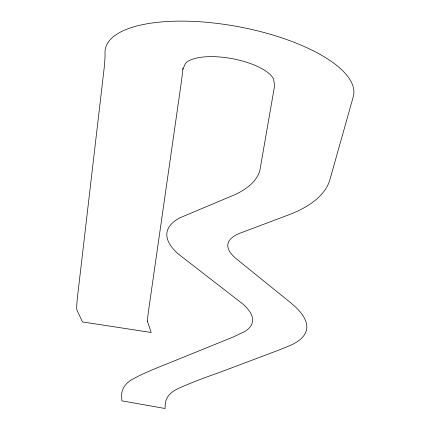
<?xml version="1.0" encoding="UTF-8"?>
<svg xmlns="http://www.w3.org/2000/svg" width="430" height="430" viewBox="0 0 430 430"><rect width="100%" height="100%" fill="white"/><g stroke="black" fill="none" stroke-linecap="round" stroke-linejoin="round"><path stroke-width="0.64" d="M147.345 321.678L147.388 320.979A38.824 1.672 -80.1 0 1 148.721 309.53L181.143 83.42A43.102 2.048 -80.3 0 0 182.944 68.107M147.372 321.178L151.204 332.492L82.436 321.909L76.766 309.605A38.555 3.021 -80.1 0 1 77.502 296.818L103.963 69.8A43.366 3.746 -80.6 0 0 105.049 53.331A126.269 46.354 10.5 0 1 234.538 25.999A126.269 46.354 10.5 0 1 353.288 96.642L330.014 179.342A315.819 102.512 12.4 0 1 288.148 215.07L240.709 232.931A103.496 29.573 9.3 0 0 236.597 259.021L290.427 302.559A217.08 54.642 11.1 0 1 289.094 345.897L280.72 349.38L218.87 372.681A625.129 45.193 -11.2 0 0 178.262 388.494A399.97 77.835 19.5 0 0 165.244 404.738L165.072 408.5L121.862 400.851L121.631 395.148A447.936 85.715 19.5 0 1 131.747 379.609L139.46 375.61A671.805 53.723 -11.3 0 1 167.001 363.861L233.511 336.889L244.519 331.616A161.922 40.624 11.1 0 0 243.004 304.112L177.837 253.625A165.985 47.483 9.3 0 1 179.799 217.843L235.178 194.548A243.149 78.507 12.4 0 0 259.817 170.683L274.662 85.495L273.496 78.905A46.064 16.867 10.5 0 0 230.84 58.41A46.064 16.867 10.5 0 0 185.378 63.532L182.847 69.466"/></g></svg>
